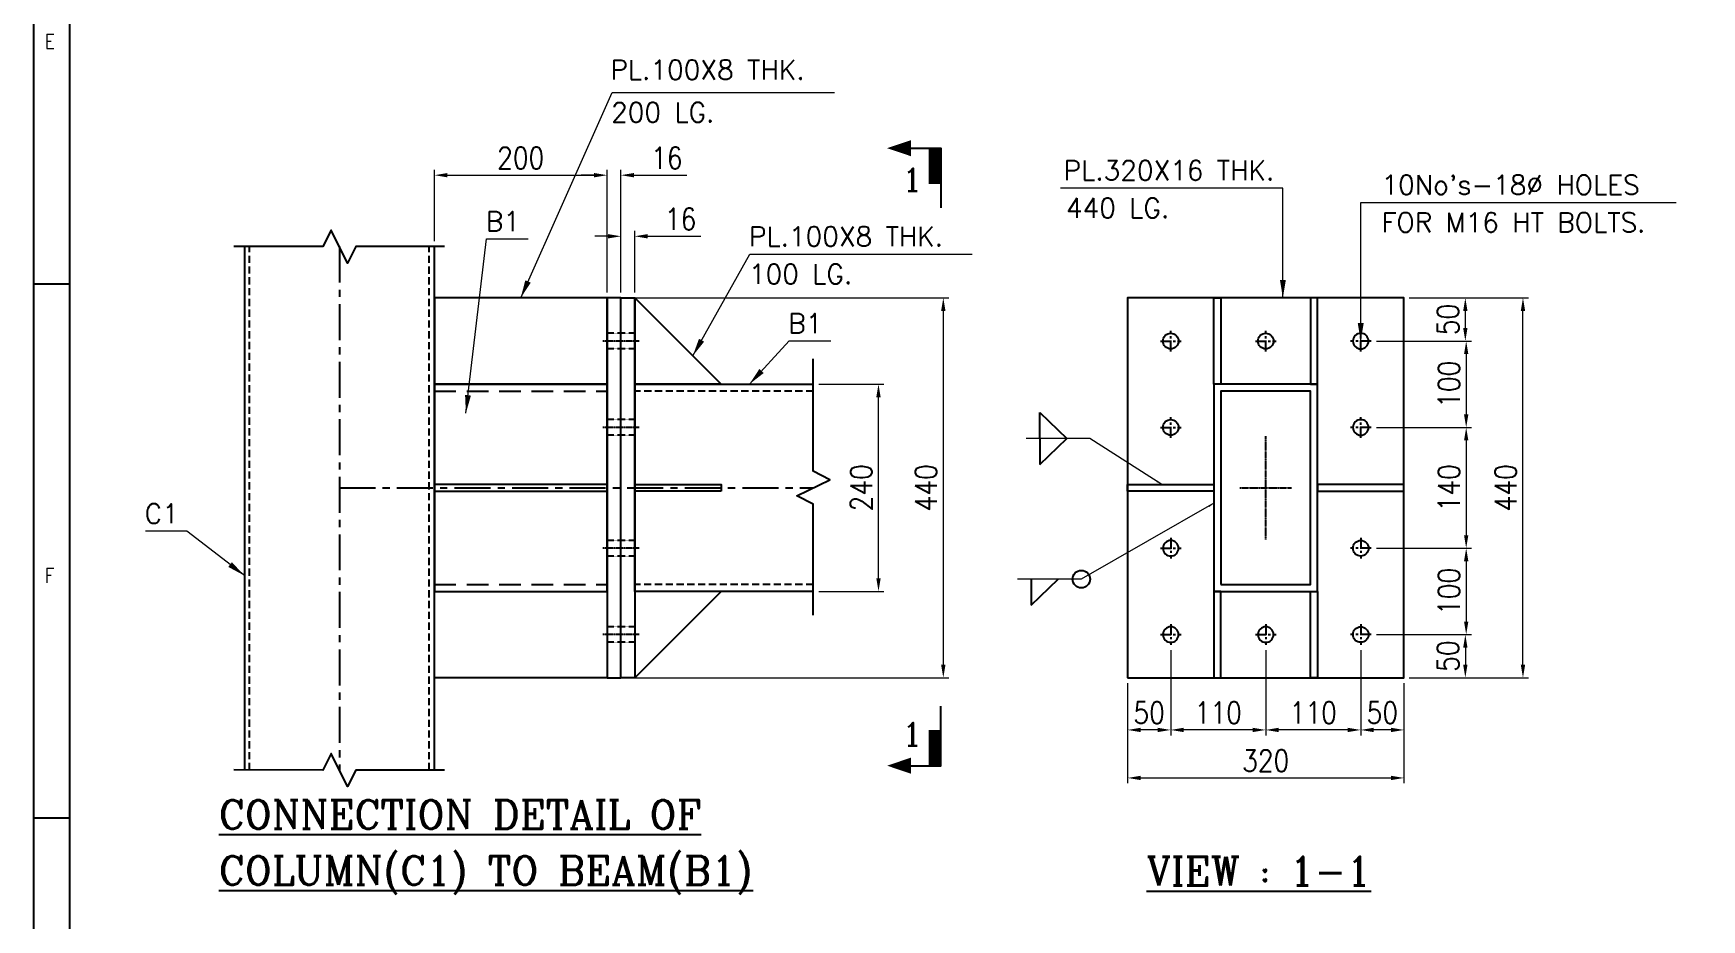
# Model space of a CAD drawing. Header units: millimetres. Extents: x 39911 to 73811, y -17730 to 21321.
# Drawn here: x 39911 to 45706, y -6140 to -3060 of the extents above; entities that cross this region are included whole.
import ezdxf
from ezdxf.enums import TextEntityAlignment as Align

# ---------------------------------------------------------------- set-up
doc = ezdxf.new("R2010")
doc.units = ezdxf.units.MM
doc.linetypes.add('CENTER', pattern=[2, 1.25, -0.25, 0.25, -0.25])
doc.linetypes.add('HIDDEN', pattern=[0.375, 0.25, -0.125])
for name, color, linetype in [('BLUE', 5, 'Continuous'), ('CENTER.', 1, 'CENTER'), ('COLUMNS', 2, 'Continuous'), ('DIM', 170, 'Continuous'), ('GT', 6, 'Continuous'), ('HIDDEN.', 161, 'HIDDEN'), ('text', 4, 'Continuous')]:
    doc.layers.add(name, color=color, linetype=linetype)
doc.styles.add('ROMANS', font='ROMANS.shx', dxfattribs={"width": 0.85})
doc.styles.add('ROMANT', font='romanc.shx')
doc.styles.add('RS', font='romans.shx')
doc.dimstyles.new('DIM-10', dxfattribs={"dimscale": 10, "dimtxt": 2.5, "dimasz": 2, "dimexe": 0.625, "dimexo": 0.625, "dimgap": 0.75, "dimtad": 1, "dimdec": 0, "dimzin": 0, "dimdsep": 46, "dimtxsty": 'RS', "dimcen": 1.5, "dimclrd": 3, "dimclre": 3, "dimclrt": 7, "dimadec": 0, "dimazin": 0, "dimtfac": 1, "dimtdec": 0, "dimtofl": 0, "dimtmove": 0, "dimatfit": 3, "dimfxl": 1, "dimtolj": 1, "dimtzin": 0, "dimlwd": 5, "dimlwe": 5, "dimarcsym": 0})
doc.dimstyles.new('ISO-25', dxfattribs={"dimscale": 25, "dimtxt": 2.5, "dimasz": 2.5, "dimexe": 1.25, "dimexo": 0.625, "dimtad": 1, "dimdec": 0, "dimtxsty": 'ROMANS', "dimcen": 2.5, "dimclrd": 3, "dimclre": 3, "dimclrt": 256, "dimadec": 0, "dimazin": 0, "dimtfac": 1, "dimtdec": 0, "dimtmove": 0, "dimatfit": 3, "dimfxl": 1, "dimlwd": 5, "dimlwe": 5, "dimarcsym": 0})
doc.dimstyles.new('ISO-25-3', dxfattribs={"dimscale": 30, "dimtxt": 2.5, "dimasz": 1.5, "dimexe": 0.625, "dimexo": 0.625, "dimgap": 0.75, "dimtad": 1, "dimdec": 0, "dimlfac": 0.333333, "dimzin": 0, "dimdsep": 46, "dimtxsty": 'ROMANS', "dimcen": 1.5, "dimclrd": 3, "dimclre": 3, "dimclrt": 256, "dimadec": 0, "dimazin": 0, "dimtfac": 1, "dimtdec": 0, "dimtofl": 0, "dimtmove": 0, "dimatfit": 3, "dimfxl": 1, "dimtolj": 1, "dimtzin": 0, "dimlwd": 5, "dimlwe": 5, "dimarcsym": 0})

# ---------------------------------------------------------------- blocks, each defined once
blk = doc.blocks.new('A1 SHEET')
at = {"color": 4}
for p, q in [((-841, 222.75), (-836, 222.75)), ((-841, 148.5), (-836, 148.5))]:
    blk.add_line(p, q, dxfattribs=at)
for points in [[(-841, 0), (0, 0), (0, 594), (-841, 594)], [(-836, 5), (-5, 5), (-5, 589), (-836, 589)]]:
    blk.add_lwpolyline(points, close=True, dxfattribs=at)
at = {"layer": 'text', "color": 6, "style": 'ROMANS', "width": 0.85}
for s, p in [('E', (-839.4, 255.46)), ('F', (-839.4, 181.21))]:
    blk.add_text(s, height=2, dxfattribs=at).set_placement(p)
blk = doc.blocks.new('A$C24366aa3')
for points in [[(-332, 120), (-232, 120), (-232, 220), (-332, 120)], [(-232, -220), (-216, -220), (-216, 220), (-232, 220)], [(-200, -220), (-216, -220), (-216, 220), (-200, 220)], [(0, 120), (-200, 120), (-200, 220), (0, 220)], [(-332, -4), (-232, -4), (-232, 4), (-332, 4)], [(0, -4), (-200, -4), (-200, 4), (0, 4)], [(-332, -120), (-232, -120), (-232, -220), (-332, -120)], [(0, -120), (-200, -120), (-200, -220), (0, -220)]]:
    blk.add_lwpolyline(points, close=True)
at = {"color": 6}
blk.add_lwpolyline([(0, -120), (-200, -120), (-200, 120), (0, 120)], close=True, dxfattribs=at)
at = {"layer": 'CENTER.'}
for p, q in [((-237, 170), (-195, 170)), ((-237, 70), (-195, 70)), ((-237, -70), (-195, -70)), ((-237, -170), (-195, -170))]:
    blk.add_line(p, q, dxfattribs=at)
at = {"layer": 'HIDDEN.'}
for p, q in [((-232, 179), (-200, 179)), ((-232, 161), (-200, 161)), ((-232, 79), (-200, 79)), ((-232, 61), (-200, 61)), ((-232, -61), (-200, -61)), ((-232, -79), (-200, -79)), ((-232, -161), (-200, -161)), ((-232, -179), (-200, -179))]:
    blk.add_line(p, q, dxfattribs=at)
at = {"layer": 'HIDDEN.', "color": 6, "ltscale": 100}
for p, q in [((0, 112), (-200, 112)), ((0, -112), (-200, -112))]:
    blk.add_line(p, q, dxfattribs=at)
blk = doc.blocks.new('*D56')
at = {"color": 3, "lineweight": 5, "transparency": 16777216}
for p, q in [((41303.9, -3782.1), (41303.9, -3534)), ((41903.9, -3960.4), (41903.9, -3534)), ((41348.9, -3552.7), (41858.9, -3552.7))]:
    blk.add_line(p, q, dxfattribs=at)
at = {"color": 3, "transparency": 16777216}
for points in [[(41348.9, -3545.2), (41348.9, -3560.2), (41303.9, -3552.7)], [(41858.9, -3545.2), (41858.9, -3560.2), (41903.9, -3552.7)]]:
    blk.add_solid(points, dxfattribs=at)
at = {"layer": 'Defpoints', "color": 0, "transparency": 16777216}
for p in [(41903.9, -3552.7), (41303.9, -3800.9), (41903.9, -3979.2)]:
    blk.add_point(p, dxfattribs=at)
at = {"lineweight": -3, "transparency": 16777216, "insert": (41603.9, -3492.7), "char_height": 75, "attachment_point": 5, "style": 'ROMANS'}
blk.add_mtext('\\A1;200', dxfattribs=at)
blk = doc.blocks.new('*D57')
at = {"color": 3, "lineweight": 5, "transparency": 16777216}
for p, q in [((41903.9, -3960.4), (41903.9, -3534)), ((41951.9, -3960.4), (41951.9, -3534)), ((41858.9, -3552.7), (41813.9, -3552.7)), ((41996.9, -3552.7), (42181, -3552.7))]:
    blk.add_line(p, q, dxfattribs=at)
at = {"color": 3, "transparency": 16777216}
for points in [[(41858.9, -3545.2), (41858.9, -3560.2), (41903.9, -3552.7)], [(41996.9, -3545.2), (41996.9, -3560.2), (41951.9, -3552.7)]]:
    blk.add_solid(points, dxfattribs=at)
at = {"layer": 'Defpoints', "color": 0, "transparency": 16777216}
for p in [(41951.9, -3552.7), (41903.9, -3979.2), (41951.9, -3979.2)]:
    blk.add_point(p, dxfattribs=at)
at = {"lineweight": -3, "transparency": 16777216, "insert": (42111.4, -3492.7), "char_height": 75, "attachment_point": 5, "style": 'ROMANS'}
blk.add_mtext('\\A1;16', dxfattribs=at)
blk = doc.blocks.new('*D58')
at = {"color": 3, "lineweight": 5, "transparency": 16777216}
for p, q in [((41906.9, -3765), (41861.9, -3765)), ((41951.9, -3960.4), (41951.9, -3746.2)), ((41999.9, -3960.4), (41999.9, -3746.2)), ((42044.9, -3765), (42229, -3765))]:
    blk.add_line(p, q, dxfattribs=at)
at = {"color": 3, "transparency": 16777216}
for points in [[(41906.9, -3757.5), (41906.9, -3772.5), (41951.9, -3765)], [(42044.9, -3757.5), (42044.9, -3772.5), (41999.9, -3765)]]:
    blk.add_solid(points, dxfattribs=at)
at = {"layer": 'Defpoints', "color": 0, "transparency": 16777216}
for p in [(41999.9, -3765), (41951.9, -3979.2), (41999.9, -3979.2)]:
    blk.add_point(p, dxfattribs=at)
at = {"lineweight": -3, "transparency": 16777216, "insert": (42159.4, -3705), "char_height": 75, "attachment_point": 5, "style": 'ROMANS'}
blk.add_mtext('\\A1;16', dxfattribs=at)
blk = doc.blocks.new('*D59')
at = {"color": 3, "lineweight": 5, "transparency": 16777216}
for p, q in [((42638.9, -4279.2), (42865.4, -4279.2)), ((42846.7, -4954.2), (42846.7, -4324.2)), ((42638.9, -4999.2), (42865.4, -4999.2))]:
    blk.add_line(p, q, dxfattribs=at)
at = {"color": 3, "transparency": 16777216}
for points in [[(42839.2, -4324.2), (42854.2, -4324.2), (42846.7, -4279.2)], [(42839.2, -4954.2), (42854.2, -4954.2), (42846.7, -4999.2)]]:
    blk.add_solid(points, dxfattribs=at)
at = {"layer": 'Defpoints', "color": 0, "transparency": 16777216}
for p in [(42620.2, -4279.2), (42846.7, -4279.2), (42620.1, -4999.2)]:
    blk.add_point(p, dxfattribs=at)
at = {"lineweight": -3, "transparency": 16777216, "insert": (42786.7, -4639.2), "char_height": 75, "attachment_point": 5, "rotation": 90, "style": 'ROMANS'}
blk.add_mtext('\\A1;240', dxfattribs=at)
blk = doc.blocks.new('*D60')
at = {"color": 3, "lineweight": 5, "transparency": 16777216}
for p, q in [((41970.6, -3979.2), (43090.6, -3979.2)), ((43071.9, -4024.2), (43071.9, -5254.2)), ((41970.6, -5299.2), (43090.6, -5299.2))]:
    blk.add_line(p, q, dxfattribs=at)
at = {"color": 3, "transparency": 16777216}
for points in [[(43064.4, -4024.2), (43079.4, -4024.2), (43071.9, -3979.2)], [(43064.4, -5254.2), (43079.4, -5254.2), (43071.9, -5299.2)]]:
    blk.add_solid(points, dxfattribs=at)
at = {"layer": 'Defpoints', "color": 0, "transparency": 16777216}
for p in [(41951.9, -3979.2), (41951.9, -5299.2), (43071.9, -5299.2)]:
    blk.add_point(p, dxfattribs=at)
at = {"lineweight": -3, "transparency": 16777216, "insert": (43011.9, -4639.2), "char_height": 75, "attachment_point": 5, "rotation": 90, "style": 'ROMANS'}
blk.add_mtext('\\A1;440', dxfattribs=at)
blk = doc.blocks.new('A$C3463de41')
at = {"color": 6}
for points in [[(-60, -120), (60, -120), (60, 120), (-60, 120)], [(-52, -112), (52, -112), (52, 112), (-52, 112)]]:
    blk.add_lwpolyline(points, close=True, dxfattribs=at)
at = {"layer": 'CENTER.'}
for p, q in [((0, -60), (0, 60)), ((-30, 0), (30, 0))]:
    blk.add_line(p, q, dxfattribs=at)
blk = doc.blocks.new('A$C48683a39')
blk.add_circle((0, 0), 9)
at = {"layer": 'CENTER.', "ltscale": 10}
for p, q in [((-12, 0), (12, 0)), ((0, -12), (0, 12))]:
    blk.add_line(p, q, dxfattribs=at)
blk = doc.blocks.new('A$C47f7c4b2')
for points in [[(-160, -220), (160, -220), (160, 220), (-160, 220)], [(-60, 220), (-52, 220), (-52, 120), (-60, 120)], [(60, 220), (52, 220), (52, 120), (60, 120)], [(-60, 4), (-60, -4), (-160, -4), (-160, 4)], [(60, 4), (60, -4), (160, -4), (160, 4)], [(-60, -220), (-52, -220), (-52, -120), (-60, -120)], [(60, -220), (52, -220), (52, -120), (60, -120)]]:
    blk.add_lwpolyline(points, close=True)
for name, p in [('A$C48683a39', (-110, 170)), ('A$C48683a39', (0, 170)), ('A$C3463de41', (0, 0)), ('A$C48683a39', (-110, 70))]:
    blk.add_blockref(name, p)
at = {"xscale": -1}
for p in [(110, 170), (110, 70)]:
    blk.add_blockref('A$C48683a39', p, dxfattribs=at)
at = {"xscale": -1, "rotation": 180}
for p in [(-110, -70), (-110, -170), (0, -170)]:
    blk.add_blockref('A$C48683a39', p, dxfattribs=at)
at = {"rotation": 180}
for p in [(110, -70), (110, -170)]:
    blk.add_blockref('A$C48683a39', p, dxfattribs=at)
blk = doc.blocks.new('*D63')
at = {"color": 3, "lineweight": 5, "transparency": 16777216}
for p, q in [((44690.7, -3979.2), (44904, -3979.2)), ((44885.3, -4084.2), (44885.3, -4024.2)), ((44576.7, -4129.2), (44904, -4129.2))]:
    blk.add_line(p, q, dxfattribs=at)
at = {"color": 3, "transparency": 16777216}
for points in [[(44877.8, -4024.2), (44892.8, -4024.2), (44885.3, -3979.2)], [(44877.8, -4084.2), (44892.8, -4084.2), (44885.3, -4129.2)]]:
    blk.add_solid(points, dxfattribs=at)
at = {"layer": 'Defpoints', "color": 0, "transparency": 16777216}
for p in [(44671.9, -3979.2), (44885.3, -3979.2), (44557.9, -4129.2)]:
    blk.add_point(p, dxfattribs=at)
at = {"lineweight": -3, "transparency": 16777216, "insert": (44825.3, -4054.2), "char_height": 75, "attachment_point": 5, "rotation": 90, "style": 'ROMANS'}
blk.add_mtext('\\A1;50', dxfattribs=at)
blk = doc.blocks.new('*D64')
at = {"color": 3, "lineweight": 5, "transparency": 16777216}
for p, q in [((44576.7, -4129.2), (44907, -4129.2)), ((44888.3, -4174.2), (44888.3, -4384.2)), ((44576.7, -4429.2), (44907, -4429.2))]:
    blk.add_line(p, q, dxfattribs=at)
at = {"color": 3, "transparency": 16777216}
for points in [[(44880.8, -4174.2), (44895.8, -4174.2), (44888.3, -4129.2)], [(44880.8, -4384.2), (44895.8, -4384.2), (44888.3, -4429.2)]]:
    blk.add_solid(points, dxfattribs=at)
at = {"layer": 'Defpoints', "color": 0, "transparency": 16777216}
for p in [(44557.9, -4129.2), (44557.9, -4429.2), (44888.3, -4429.2)]:
    blk.add_point(p, dxfattribs=at)
at = {"lineweight": -3, "transparency": 16777216, "insert": (44828.3, -4279.2), "char_height": 75, "attachment_point": 5, "rotation": 90, "style": 'ROMANS'}
blk.add_mtext('\\A1;100', dxfattribs=at)
blk = doc.blocks.new('*D65')
at = {"color": 3, "lineweight": 5, "transparency": 16777216}
for p, q in [((44576.7, -4429.2), (44907, -4429.2)), ((44888.3, -4474.2), (44888.3, -4804.2)), ((44576.7, -4849.2), (44907, -4849.2))]:
    blk.add_line(p, q, dxfattribs=at)
at = {"color": 3, "transparency": 16777216}
for points in [[(44880.8, -4474.2), (44895.8, -4474.2), (44888.3, -4429.2)], [(44880.8, -4804.2), (44895.8, -4804.2), (44888.3, -4849.2)]]:
    blk.add_solid(points, dxfattribs=at)
at = {"layer": 'Defpoints', "color": 0, "transparency": 16777216}
for p in [(44557.9, -4429.2), (44557.9, -4849.2), (44888.3, -4849.2)]:
    blk.add_point(p, dxfattribs=at)
at = {"lineweight": -3, "transparency": 16777216, "insert": (44828.3, -4639.2), "char_height": 75, "attachment_point": 5, "rotation": 90, "style": 'ROMANS'}
blk.add_mtext('\\A1;140', dxfattribs=at)
blk = doc.blocks.new('*D66')
at = {"color": 3, "lineweight": 5, "transparency": 16777216}
for p, q in [((44576.7, -4849.2), (44907, -4849.2)), ((44888.3, -4894.2), (44888.3, -5104.2)), ((44576.7, -5149.2), (44907, -5149.2))]:
    blk.add_line(p, q, dxfattribs=at)
at = {"color": 3, "transparency": 16777216}
for points in [[(44880.8, -4894.2), (44895.8, -4894.2), (44888.3, -4849.2)], [(44880.8, -5104.2), (44895.8, -5104.2), (44888.3, -5149.2)]]:
    blk.add_solid(points, dxfattribs=at)
at = {"layer": 'Defpoints', "color": 0, "transparency": 16777216}
for p in [(44557.9, -4849.2), (44557.9, -5149.2), (44888.3, -5149.2)]:
    blk.add_point(p, dxfattribs=at)
at = {"lineweight": -3, "transparency": 16777216, "insert": (44828.3, -4999.2), "char_height": 75, "attachment_point": 5, "rotation": 90, "style": 'ROMANS'}
blk.add_mtext('\\A1;100', dxfattribs=at)
blk = doc.blocks.new('*D67')
at = {"color": 3, "lineweight": 5, "transparency": 16777216}
for p, q in [((44576.7, -5149.2), (44904, -5149.2)), ((44885.3, -5194.2), (44885.3, -5254.2)), ((44690.7, -5299.2), (44904, -5299.2))]:
    blk.add_line(p, q, dxfattribs=at)
at = {"color": 3, "transparency": 16777216}
for points in [[(44877.8, -5194.2), (44892.8, -5194.2), (44885.3, -5149.2)], [(44877.8, -5254.2), (44892.8, -5254.2), (44885.3, -5299.2)]]:
    blk.add_solid(points, dxfattribs=at)
at = {"layer": 'Defpoints', "color": 0, "transparency": 16777216}
for p in [(44557.9, -5149.2), (44671.9, -5299.2), (44885.3, -5299.2)]:
    blk.add_point(p, dxfattribs=at)
at = {"lineweight": -3, "transparency": 16777216, "insert": (44825.3, -5224.2), "char_height": 75, "attachment_point": 5, "rotation": 90, "style": 'ROMANS'}
blk.add_mtext('\\A1;50', dxfattribs=at)
blk = doc.blocks.new('*D68')
at = {"color": 3, "lineweight": 5, "transparency": 16777216}
for p, q in [((44521.9, -5203.9), (44521.9, -5499.5)), ((44671.9, -5317.9), (44671.9, -5499.5)), ((44626.9, -5480.7), (44566.9, -5480.7))]:
    blk.add_line(p, q, dxfattribs=at)
at = {"color": 3, "transparency": 16777216}
for points in [[(44566.9, -5473.2), (44566.9, -5488.2), (44521.9, -5480.7)], [(44626.9, -5473.2), (44626.9, -5488.2), (44671.9, -5480.7)]]:
    blk.add_solid(points, dxfattribs=at)
at = {"layer": 'Defpoints', "color": 0, "transparency": 16777216}
for p in [(44521.9, -5185.2), (44671.9, -5299.2), (44521.9, -5480.7)]:
    blk.add_point(p, dxfattribs=at)
at = {"lineweight": -3, "transparency": 16777216, "insert": (44596.9, -5420.7), "char_height": 75, "attachment_point": 5, "style": 'ROMANS'}
blk.add_mtext('\\A1;50', dxfattribs=at)
blk = doc.blocks.new('*D69')
at = {"color": 3, "lineweight": 5, "transparency": 16777216}
for p, q in [((44191.9, -5203.9), (44191.9, -5499.5)), ((44521.9, -5203.9), (44521.9, -5499.5)), ((44476.9, -5480.7), (44236.9, -5480.7))]:
    blk.add_line(p, q, dxfattribs=at)
at = {"color": 3, "transparency": 16777216}
for points in [[(44236.9, -5473.2), (44236.9, -5488.2), (44191.9, -5480.7)], [(44476.9, -5473.2), (44476.9, -5488.2), (44521.9, -5480.7)]]:
    blk.add_solid(points, dxfattribs=at)
at = {"layer": 'Defpoints', "color": 0, "transparency": 16777216}
for p in [(44191.9, -5185.2), (44521.9, -5185.2), (44191.9, -5480.7)]:
    blk.add_point(p, dxfattribs=at)
at = {"lineweight": -3, "transparency": 16777216, "insert": (44356.9, -5420.7), "char_height": 75, "attachment_point": 5, "style": 'ROMANS'}
blk.add_mtext('\\A1;110', dxfattribs=at)
blk = doc.blocks.new('*D70')
at = {"color": 3, "lineweight": 5, "transparency": 16777216}
for p, q in [((43861.9, -5203.9), (43861.9, -5499.5)), ((44191.9, -5203.9), (44191.9, -5499.5)), ((44146.9, -5480.7), (43906.9, -5480.7))]:
    blk.add_line(p, q, dxfattribs=at)
at = {"color": 3, "transparency": 16777216}
for points in [[(43906.9, -5473.2), (43906.9, -5488.2), (43861.9, -5480.7)], [(44146.9, -5473.2), (44146.9, -5488.2), (44191.9, -5480.7)]]:
    blk.add_solid(points, dxfattribs=at)
at = {"layer": 'Defpoints', "color": 0, "transparency": 16777216}
for p in [(43861.9, -5185.2), (44191.9, -5185.2), (43861.9, -5480.7)]:
    blk.add_point(p, dxfattribs=at)
at = {"lineweight": -3, "transparency": 16777216, "insert": (44026.9, -5420.7), "char_height": 75, "attachment_point": 5, "style": 'ROMANS'}
blk.add_mtext('\\A1;110', dxfattribs=at)
blk = doc.blocks.new('*D71')
at = {"color": 3, "lineweight": 5, "transparency": 16777216}
for p, q in [((43861.9, -5203.9), (43861.9, -5499.5)), ((43711.9, -5317.9), (43711.9, -5499.5)), ((43816.9, -5480.7), (43756.9, -5480.7))]:
    blk.add_line(p, q, dxfattribs=at)
at = {"color": 3, "transparency": 16777216}
for points in [[(43756.9, -5473.2), (43756.9, -5488.2), (43711.9, -5480.7)], [(43816.9, -5473.2), (43816.9, -5488.2), (43861.9, -5480.7)]]:
    blk.add_solid(points, dxfattribs=at)
at = {"layer": 'Defpoints', "color": 0, "transparency": 16777216}
for p in [(43861.9, -5185.2), (43711.9, -5299.2), (43711.9, -5480.7)]:
    blk.add_point(p, dxfattribs=at)
at = {"lineweight": -3, "transparency": 16777216, "insert": (43786.9, -5420.7), "char_height": 75, "attachment_point": 5, "style": 'ROMANS'}
blk.add_mtext('\\A1;50', dxfattribs=at)
blk = doc.blocks.new('*D72')
at = {"color": 3, "lineweight": 5, "transparency": 16777216}
for p, q in [((43711.9, -5317.9), (43711.9, -5666.2)), ((44671.9, -5317.9), (44671.9, -5666.2)), ((43756.9, -5647.5), (44626.9, -5647.5))]:
    blk.add_line(p, q, dxfattribs=at)
at = {"color": 3, "transparency": 16777216}
for points in [[(43756.9, -5640), (43756.9, -5655), (43711.9, -5647.5)], [(44626.9, -5640), (44626.9, -5655), (44671.9, -5647.5)]]:
    blk.add_solid(points, dxfattribs=at)
at = {"layer": 'Defpoints', "color": 0, "transparency": 16777216}
for p in [(43711.9, -5299.2), (44671.9, -5299.2), (44671.9, -5647.5)]:
    blk.add_point(p, dxfattribs=at)
at = {"lineweight": -3, "transparency": 16777216, "insert": (44191.9, -5587.5), "char_height": 75, "attachment_point": 5, "style": 'ROMANS'}
blk.add_mtext('\\A1;320', dxfattribs=at)
blk = doc.blocks.new('*D73')
at = {"color": 3, "lineweight": 5, "transparency": 16777216}
for p, q in [((44690.7, -3979.2), (45104.2, -3979.2)), ((45085.5, -5254.2), (45085.5, -4024.2)), ((44690.7, -5299.2), (45104.2, -5299.2))]:
    blk.add_line(p, q, dxfattribs=at)
at = {"color": 3, "transparency": 16777216}
for points in [[(45078, -4024.2), (45093, -4024.2), (45085.5, -3979.2)], [(45078, -5254.2), (45093, -5254.2), (45085.5, -5299.2)]]:
    blk.add_solid(points, dxfattribs=at)
at = {"layer": 'Defpoints', "color": 0, "transparency": 16777216}
for p in [(44671.9, -3979.2), (45085.5, -3979.2), (44671.9, -5299.2)]:
    blk.add_point(p, dxfattribs=at)
at = {"lineweight": -3, "transparency": 16777216, "insert": (45025.5, -4639.2), "char_height": 75, "attachment_point": 5, "rotation": 90, "style": 'ROMANS'}
blk.add_mtext('\\A1;440', dxfattribs=at)
blk = doc.blocks.new('SEC2')
at = {"color": 3}
blk.add_lwpolyline([(122.5, 0), (0, 0), (0, 245.1)], dxfattribs=at)
at = {"color": 3, "const_width": 49}
blk.add_lwpolyline([(24.5, 0), (24.5, 147.1)], dxfattribs=at)
at = {"color": 3}
blk.add_lwpolyline([(220.6, 0, 0, 66.2, 0), (122.5, 0, 66.2, 66.2, 0)], format="xyseb", dxfattribs=at)

msp = doc.modelspace()

# ---------------------------------------------------------------- linework, layer by layer
at = {"color": 1, "lineweight": -3}
for p, q in [((43406.8, -4468.3), (43406.8, -4377.9)), ((43406.8, -4377.9), (43500.6, -4468.3)), ((43406.8, -4468.3), (43406.8, -4558.7)), ((43406.8, -4558.7), (43500.6, -4468.3)), ((43376.7, -4956.6), (43376.7, -5047)), ((43376.7, -5047), (43470.6, -4956.6))]:
    msp.add_line(p, q, dxfattribs=at)
at = {"color": 3, "lineweight": -3}
for points in [[(40643.9, -3800.9), (40643.9, -5619.9)], [(41303.9, -5620), (41303.9, -3800.9)]]:
    msp.add_lwpolyline(points, dxfattribs=at)
at = {"color": 6, "lineweight": -3}
msp.add_lwpolyline([(42620.1, -4999.2), (41999.9, -4999.2), (41999.9, -4279.2), (42620.2, -4279.2)], dxfattribs=at)
at = {"color": 1, "lineweight": -3}
msp.add_circle((43551.2, -4956.6), 30.4, dxfattribs=at)
at = {"layer": 'CENTER.', "lineweight": -3, "ltscale": 100}
for p, q in [((40973.9, -3800.9), (40973.9, -5620)), ((40973.9, -4639.2), (42620.1, -4639.2))]:
    msp.add_line(p, q, dxfattribs=at)
at = {"layer": 'COLUMNS', "lineweight": -3}
for points in [[(41339, -3800.9), (41031.1, -3800.9), (41002.1, -3857.9), (40945.7, -3743.8), (40916.6, -3800.9), (40607.6, -3800.9)], [(42620.1, -5082.1), (42620.1, -4696.5), (42563.1, -4667.4), (42677.2, -4611), (42620.1, -4581.9), (42620.2, -4191.4)], [(41339, -5620), (41031.1, -5620), (41002.1, -5677), (40945.7, -5562.9), (40916.6, -5620), (40607.6, -5619.9)]]:
    msp.add_lwpolyline(points, dxfattribs=at)
at = {"layer": 'HIDDEN.', "color": 3, "lineweight": -3, "ltscale": 100}
for p, q in [((40661.9, -5619.9), (40661.9, -3800.9)), ((41285.9, -5620), (41285.9, -3800.9))]:
    msp.add_line(p, q, dxfattribs=at)
at = {"layer": 'HIDDEN.', "color": 6, "lineweight": -3, "ltscale": 100}
for p, q in [((42620.2, -4303.2), (41999.9, -4303.2)), ((42620.1, -4975.2), (41999.9, -4975.2))]:
    msp.add_line(p, q, dxfattribs=at)

# ---------------------------------------------------------------- block references
at = {"lineweight": -3}
for name, p, xscale, yscale, zscale in [('A1 SHEET', (60935.9, -9499.1), 25, 25, 25), ('A$C24366aa3', (41303.9, -4639.2), -3, 3, 3), ('A$C47f7c4b2', (44191.9, -4639.2), 3, 3, 3)]:
    msp.add_blockref(name, p, dxfattribs=dict(at, xscale=xscale, yscale=yscale, zscale=zscale))
at = {"layer": 'BLUE', "lineweight": -3, "yscale": 0.8444028269520065, "zscale": 0.8444028269520065}
for p, xscale, rotation in [((43062.9, -3458.8, -3.9), 0.8444028269520065, 180.0000000000001), ((43062.9, -5604.9, -3.9), -0.8444028269520065, 359.9999999999999)]:
    msp.add_blockref('SEC2', p, dxfattribs=dict(at, xscale=xscale, rotation=rotation))

# ---------------------------------------------------------------- texts
at = {"layer": 'DIM', "color": 7, "lineweight": -3, "style": 'RS'}
for s, p in [('PL.100X8 THK.', (41915.7, -3219.9)), ('200 LG.', (41918.1, -3368)), ('PL.320X16 THK.', (43489.7, -3569.7)), ("10No's-18%%C HOLES", (44594.1, -3619.9)), ('440 LG.', (43498, -3700.5)), ('B1', (41482.2, -3746.7)), ('FOR M16 HT BOLTS.', (44594.1, -3750.6)), ('PL.100X8 THK.', (42396.8, -3799.2)), ('100 LG.', (42396.8, -3930)), ('B1', (42533.3, -4101.4)), ('C1', (40297.2, -4762.6))]:
    msp.add_text(s, height=67.5, dxfattribs=at).set_placement(p)
at = {"layer": 'GT', "color": 7, "lineweight": -3, "style": 'ROMANT'}
for s, p in [('%%UCONNECTION DETAIL OF', (40555.3, -5824.2)), ('%%UCOLUMN(C1) TO BEAM(B1)', (40555.3, -6018.8)), ('%%UVIEW : 1-1', (43777.6, -6021.5))]:
    msp.add_text(s, height=100, dxfattribs=at).set_placement(p)
at = {"layer": 'text', "color": 1, "lineweight": -3, "style": 'ROMANT'}
for p in [(42964, -3568.3, -3.9), (42964, -5495.4, -3.9)]:
    msp.add_text('1', height=80, dxfattribs=at).set_placement(p, align=Align.MIDDLE_CENTER)

# ---------------------------------------------------------------- dimensions: what is measured, and where the dimension line sits
at = {"lineweight": -3}
for base, p1, p2, picture, middle in [((41903.9, -3552.7), (41303.9, -3800.9), (41903.9, -3979.2), '*D56', (41603.9, -3492.7)), ((41951.9, -3552.7), (41903.9, -3979.2), (41951.9, -3979.2), '*D57', (42111.4, -3492.7)), ((41999.9, -3765), (41951.9, -3979.2), (41999.9, -3979.2), '*D58', (42159.4, -3705)), ((44521.9, -5480.7), (44671.9, -5299.2), (44521.9, -5185.2), '*D68', (44596.9, -5420.7)), ((44671.9, -5647.5), (43711.9, -5299.2), (44671.9, -5299.2), '*D72', (44191.9, -5587.5))]:
    dim = msp.add_linear_dim(base=base, p1=p1, p2=p2, dimstyle='ISO-25-3', dxfattribs=at)
    dim.commit()
    dim.dimension.update_dxf_attribs({"geometry": picture, "text_midpoint": middle})
for base, p1, p2, picture, middle in [((43071.9, -5299.2), (41951.9, -3979.2), (41951.9, -5299.2), '*D60', (43011.9, -4639.2)), ((44885.3, -3979.2), (44557.9, -4129.2), (44671.9, -3979.2), '*D63', (44825.3, -4054.2)), ((45085.5, -3979.2), (44671.9, -5299.2), (44671.9, -3979.2), '*D73', (45025.5, -4639.2)), ((42846.7, -4279.2), (42620.1, -4999.2), (42620.2, -4279.2), '*D59', (42786.7, -4639.2))]:
    dim = msp.add_linear_dim(base=base, p1=p1, p2=p2, angle=90, dimstyle='ISO-25-3', dxfattribs=at)
    dim.commit()
    dim.dimension.update_dxf_attribs({"geometry": picture, "text_midpoint": middle})
for base, p1, p2, picture, middle in [((44888.3, -4429.2), (44557.9, -4129.2), (44557.9, -4429.2), '*D64', (44828.3, -4279.2)), ((44888.3, -4849.2), (44557.9, -4429.2), (44557.9, -4849.2), '*D65', (44828.3, -4639.2)), ((44888.3, -5149.2), (44557.9, -4849.2), (44557.9, -5149.2), '*D66', (44828.3, -4999.2)), ((44885.3, -5299.2), (44557.9, -5149.2), (44671.9, -5299.2), '*D67', (44825.3, -5224.2))]:
    dim = msp.add_linear_dim(base=base, p1=p1, p2=p2, angle=90, dimstyle='ISO-25-3', override={"dimtmove": 1}, dxfattribs=at)
    dim.commit()
    dim.dimension.update_dxf_attribs({"geometry": picture, "text_midpoint": middle})
for base, p1, p2, picture, middle in [((43711.9, -5480.7), (43861.9, -5185.2), (43711.9, -5299.2), '*D71', (43786.9, -5420.7)), ((43861.9, -5480.7), (44191.9, -5185.2), (43861.9, -5185.2), '*D70', (44026.9, -5420.7)), ((44191.9, -5480.7), (44521.9, -5185.2), (44191.9, -5185.2), '*D69', (44356.9, -5420.7))]:
    dim = msp.add_linear_dim(base=base, p1=p1, p2=p2, dimstyle='ISO-25-3', override={"dimtmove": 1}, dxfattribs=at)
    dim.commit()
    dim.dimension.update_dxf_attribs({"geometry": picture, "text_midpoint": middle})

# ---------------------------------------------------------------- leaders
for points, dimstyle, override in [([(41603.9, -3979.2), (41921.3, -3264.9), (42693.5, -3264.9)], 'ISO-25', {"dimgap": 0.625, "dimtad": 0}), ([(44251.5, -3979.2), (44251.5, -3597.3), (43479.3, -3597.3)], 'ISO-25', {"dimgap": 0.625, "dimtad": 0}), ([(44521.9, -4129.2), (44521.9, -3647.5), (45617.7, -3647.5)], 'ISO-25', {"dimgap": 0.625, "dimtad": 0}), ([(41413.4, -4379.6), (41485.5, -3774.3), (41629.6, -3774.3)], 'ISO-25', {"dimgap": 0.625, "dimtad": 0}), ([(42201.5, -4180.8), (42400.1, -3826.8), (43172.2, -3826.8)], 'ISO-25', {"dimgap": 0.625, "dimtad": 0}), ([(42398.1, -4279.2), (42536.6, -4128.9), (42680.7, -4128.9)], 'ISO-25', {"dimgap": 0.625, "dimtad": 0}), ([(43830.8, -4627.2), (43581.3, -4468.3), (43359.9, -4468.3)], 'DIM-10', {"dimgap": 1, "dimtad": 0}), ([(44011.9, -4693.1), (43551.2, -4956.6), (43329.8, -4956.6)], 'DIM-10', {"dimgap": 1, "dimtad": 0}), ([(40643.9, -4944.2), (40444.6, -4790.1), (40300.4, -4790.1)], 'ISO-25', {"dimgap": 0.625, "dimtad": 0})]:
    msp.add_leader(points, dimstyle=dimstyle, override=override, dxfattribs=at)

doc.saveas('drawing.dxf')
